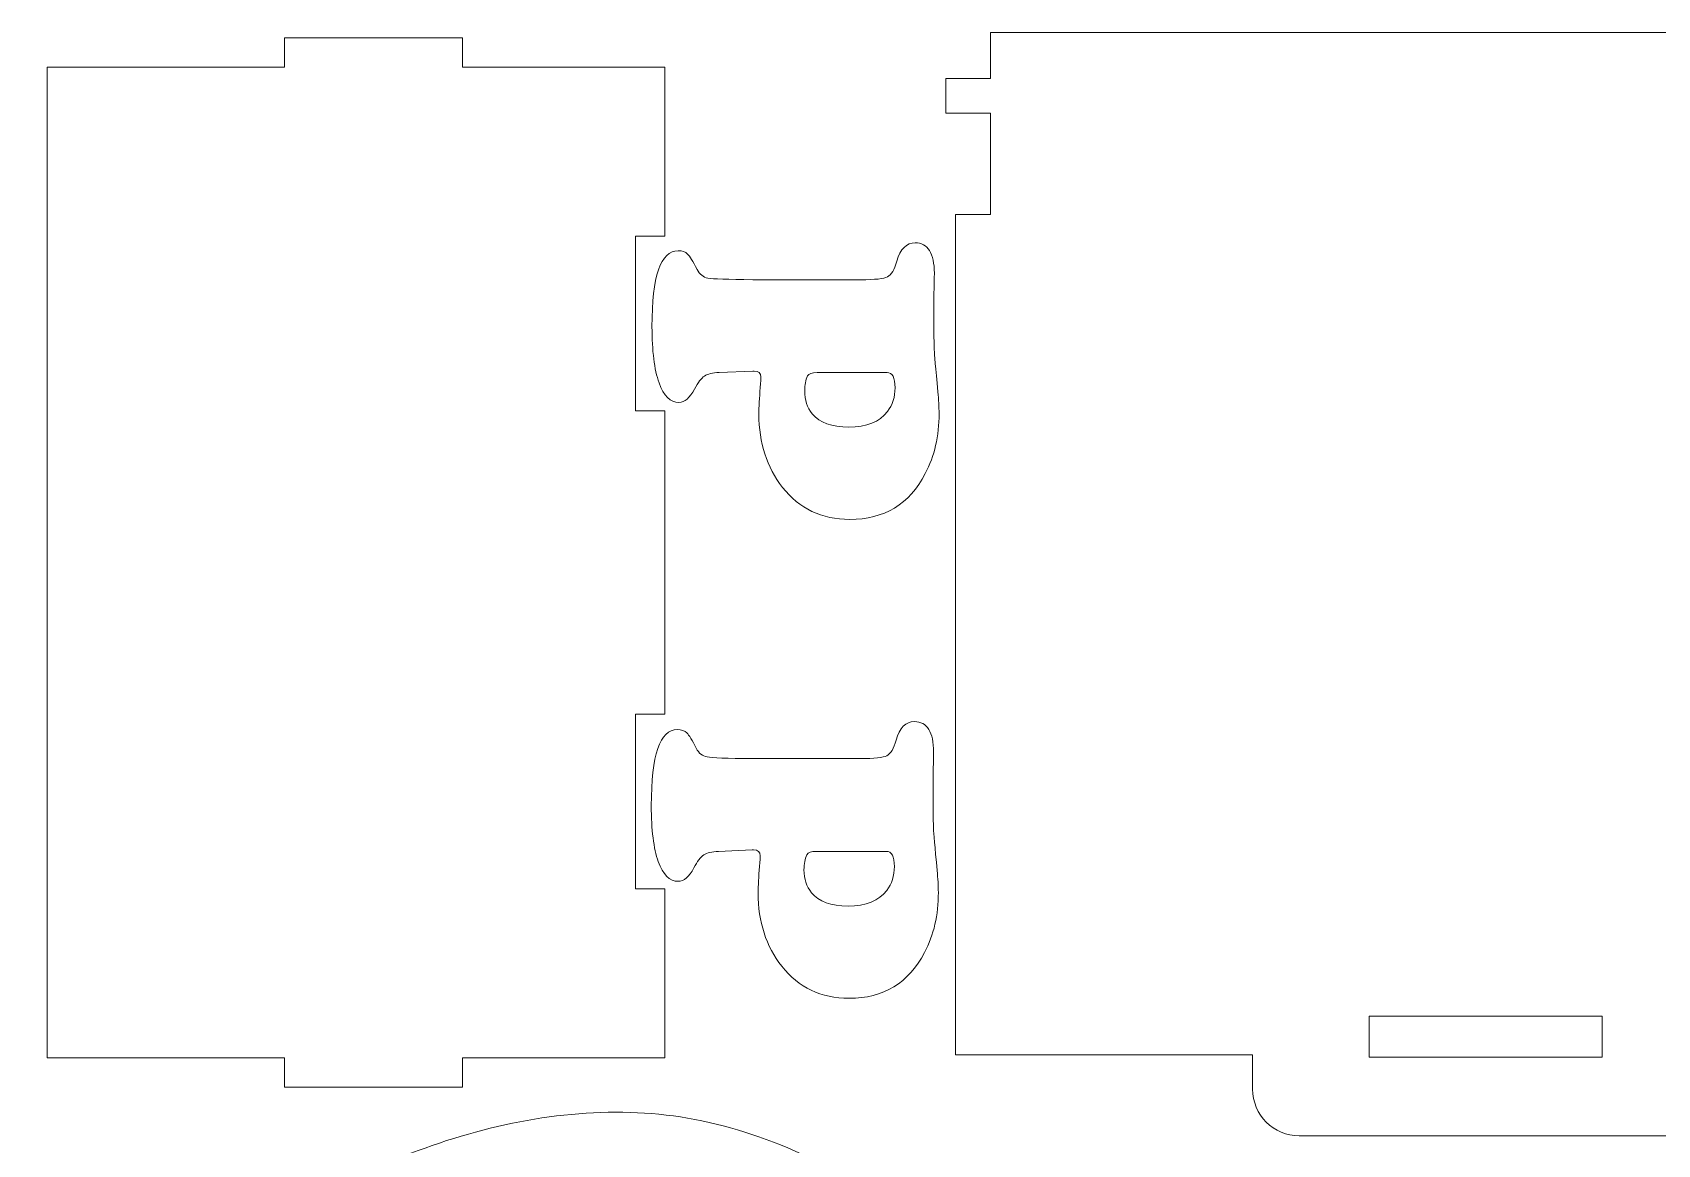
# Model space of a CAD drawing. Header units: centimetres. Extents: x -59 to 59, y -29 to 29.
# Drawn here: x -8.56 to 5.39, y 7.14 to 16.68 of the extents above; entities that cross this region are included whole.
import ezdxf

# ---------------------------------------------------------------- set-up
doc = ezdxf.new("R2010")
doc.units = ezdxf.units.CM
doc.header["$MEASUREMENT"] = 0
doc.layers.add('Camada 1', color=7, linetype='Continuous')

msp = doc.modelspace()

# ---------------------------------------------------------------- linework, layer by layer
at = {"layer": 'Camada 1', "color": 250, "lineweight": 9}
for points, knots in [([(-3.13053, 7.88226), (-3.13053, 7.88226), (-4.86553, 7.88226), (-4.86553, 7.88226), (-4.86553, 7.88226), (-4.86553, 7.88226), (-4.86553, 7.63226), (-4.86553, 7.63226), (-4.86553, 7.63226), (-4.86553, 7.63226), (-6.39553, 7.63226), (-6.39553, 7.63226), (-6.39553, 7.63226), (-6.39553, 7.63226), (-6.39553, 7.88226), (-6.39553, 7.88226), (-6.39553, 7.88226), (-6.39553, 7.88226), (-8.43053, 7.88226), (-8.43053, 7.88226), (-8.43053, 7.88226), (-8.43053, 7.88226), (-8.43053, 16.38226), (-8.43053, 16.38226), (-8.43053, 16.38226), (-8.43053, 16.38226), (-6.39553, 16.38226), (-6.39553, 16.38226), (-6.39553, 16.38226), (-6.39553, 16.38226), (-6.39553, 16.63226), (-6.39553, 16.63226), (-6.39553, 16.63226), (-6.39553, 16.63226), (-4.86553, 16.63226), (-4.86553, 16.63226), (-4.86553, 16.63226), (-4.86553, 16.63226), (-4.86553, 16.38226), (-4.86553, 16.38226), (-4.86553, 16.38226), (-4.86553, 16.38226), (-3.13053, 16.38226), (-3.13053, 16.38226), (-3.13053, 16.38226), (-3.13053, 16.38226), (-3.13053, 14.93226), (-3.13053, 14.93226), (-3.13053, 14.93226), (-3.13053, 14.93226), (-3.38053, 14.93226), (-3.38053, 14.93226), (-3.38053, 14.93226), (-3.38053, 14.93226), (-3.38053, 13.43226), (-3.38053, 13.43226), (-3.38053, 13.43226), (-3.38053, 13.43226), (-3.13053, 13.43226), (-3.13053, 13.43226), (-3.13053, 13.43226), (-3.13053, 13.43226), (-3.13053, 10.83227), (-3.13053, 10.83227), (-3.13053, 10.83227), (-3.13053, 10.83227), (-3.38053, 10.83227), (-3.38053, 10.83227), (-3.38053, 10.83227), (-3.38053, 10.83227), (-3.38053, 9.33227), (-3.38053, 9.33227), (-3.38053, 9.33227), (-3.38053, 9.33227), (-3.13053, 9.33227), (-3.13053, 9.33227), (-3.13053, 9.33227), (-3.13053, 9.33227), (-3.13053, 7.88226), (-3.13053, 7.88226)], [0, 0, 0, 0, 0.04761905, 0.04761905, 0.04761905, 0.04761905, 0.0952381, 0.0952381, 0.0952381, 0.0952381, 0.14285714, 0.14285714, 0.14285714, 0.14285714, 0.19047619, 0.19047619, 0.19047619, 0.19047619, 0.23809524, 0.23809524, 0.23809524, 0.23809524, 0.28571429, 0.28571429, 0.28571429, 0.28571429, 0.33333333, 0.33333333, 0.33333333, 0.33333333, 0.38095238, 0.38095238, 0.38095238, 0.38095238, 0.42857143, 0.42857143, 0.42857143, 0.42857143, 0.47619048, 0.47619048, 0.47619048, 0.47619048, 0.52380952, 0.52380952, 0.52380952, 0.52380952, 0.57142857, 0.57142857, 0.57142857, 0.57142857, 0.61904762, 0.61904762, 0.61904762, 0.61904762, 0.66666667, 0.66666667, 0.66666667, 0.66666667, 0.71428571, 0.71428571, 0.71428571, 0.71428571, 0.76190476, 0.76190476, 0.76190476, 0.76190476, 0.80952381, 0.80952381, 0.80952381, 0.80952381, 0.85714286, 0.85714286, 0.85714286, 0.85714286, 0.9047619, 0.9047619, 0.9047619, 0.9047619, 1, 1, 1, 1]), ([(2.31638, 7.2141), (2.31638, 7.2141), (5.51638, 7.2141), (5.51638, 7.2141), (5.51638, 7.2141), (5.73669, 7.2141), (5.91638, 7.39379), (5.91638, 7.6141), (5.91638, 7.6141), (5.91638, 7.6141), (5.91638, 7.909), (5.91638, 7.909), (5.91638, 7.909), (5.91638, 7.909), (8.46638, 7.909), (8.46638, 7.909), (8.46638, 7.909), (8.46638, 7.909), (8.46638, 15.11744), (8.46638, 15.11744), (8.46638, 15.11744), (8.46638, 15.11744), (8.16638, 15.11744), (8.16638, 15.11744), (8.16638, 15.11744), (8.16638, 15.11744), (8.16638, 15.98816), (8.16638, 15.98816), (8.16638, 15.98816), (8.16638, 15.98816), (8.54945, 15.98816), (8.54945, 15.98816), (8.54945, 15.98816), (8.54945, 15.98816), (8.54945, 16.28523), (8.54945, 16.28523), (8.54945, 16.28523), (8.54945, 16.28523), (8.16638, 16.28523), (8.16638, 16.28523), (8.16638, 16.28523), (8.16638, 16.28523), (8.16638, 16.6792), (8.16638, 16.6792), (8.16638, 16.6792), (8.16638, 16.6792), (-0.33362, 16.6792), (-0.33362, 16.6792), (-0.33362, 16.6792), (-0.33362, 16.6792), (-0.33362, 16.28523), (-0.33362, 16.28523), (-0.33362, 16.28523), (-0.33362, 16.28523), (-0.71669, 16.28523), (-0.71669, 16.28523), (-0.71669, 16.28523), (-0.71669, 16.28523), (-0.71669, 15.98816), (-0.71669, 15.98816), (-0.71669, 15.98816), (-0.71669, 15.98816), (-0.33362, 15.98816), (-0.33362, 15.98816), (-0.33362, 15.98816), (-0.33362, 15.98816), (-0.33362, 15.11744), (-0.33362, 15.11744), (-0.33362, 15.11744), (-0.33362, 15.11744), (-0.63362, 15.11744), (-0.63362, 15.11744), (-0.63362, 15.11744), (-0.63362, 15.11744), (-0.63362, 7.909), (-0.63362, 7.909), (-0.63362, 7.909), (-0.63362, 7.909), (1.91638, 7.909), (1.91638, 7.909), (1.91638, 7.909), (1.91638, 7.909), (1.91638, 7.6141), (1.91638, 7.6141), (1.91638, 7.6141), (1.91638, 7.39379), (2.09607, 7.2141), (2.31638, 7.2141)], [0, 0, 0, 0, 0.04347826, 0.04347826, 0.04347826, 0.04347826, 0.08695652, 0.08695652, 0.08695652, 0.08695652, 0.13043478, 0.13043478, 0.13043478, 0.13043478, 0.17391304, 0.17391304, 0.17391304, 0.17391304, 0.2173913, 0.2173913, 0.2173913, 0.2173913, 0.26086957, 0.26086957, 0.26086957, 0.26086957, 0.30434783, 0.30434783, 0.30434783, 0.30434783, 0.34782609, 0.34782609, 0.34782609, 0.34782609, 0.39130435, 0.39130435, 0.39130435, 0.39130435, 0.43478261, 0.43478261, 0.43478261, 0.43478261, 0.47826087, 0.47826087, 0.47826087, 0.47826087, 0.52173913, 0.52173913, 0.52173913, 0.52173913, 0.56521739, 0.56521739, 0.56521739, 0.56521739, 0.60869565, 0.60869565, 0.60869565, 0.60869565, 0.65217391, 0.65217391, 0.65217391, 0.65217391, 0.69565217, 0.69565217, 0.69565217, 0.69565217, 0.73913043, 0.73913043, 0.73913043, 0.73913043, 0.7826087, 0.7826087, 0.7826087, 0.7826087, 0.82608696, 0.82608696, 0.82608696, 0.82608696, 0.86956522, 0.86956522, 0.86956522, 0.86956522, 0.91304348, 0.91304348, 0.91304348, 0.91304348, 1, 1, 1, 1]), ([(-2.37328, 14.55846), (-2.37328, 14.55846), (-1.44548, 14.55846), (-1.44548, 14.55846), (-1.44548, 14.55846), (-1.32568, 14.55846), (-1.24922, 14.56628), (-1.2173, 14.58315), (-1.2173, 14.58315), (-1.18479, 14.5994), (-1.1583, 14.64395), (-1.13843, 14.71681), (-1.13843, 14.71681), (-1.10833, 14.82276), (-1.05534, 14.87575), (-0.98009, 14.87575), (-0.98009, 14.87575), (-0.9271, 14.87575), (-0.88617, 14.85347), (-0.85787, 14.80892), (-0.85787, 14.80892), (-0.83018, 14.76377), (-0.81573, 14.69934), (-0.81573, 14.61445), (-0.81573, 14.61445), (-0.81573, 14.58615), (-0.81753, 14.51632), (-0.82115, 14.40493), (-0.82115, 14.40493), (-0.82115, 14.40493), (-0.82115, 14.29896), (-0.82115, 14.29896), (-0.82115, 14.29896), (-0.81994, 14.10389), (-0.81873, 13.9895), (-0.81692, 13.95578), (-0.81692, 13.95578), (-0.81512, 13.92207), (-0.80489, 13.80286), (-0.78562, 13.59696), (-0.78562, 13.59696), (-0.77899, 13.52892), (-0.77538, 13.4663), (-0.77538, 13.40971), (-0.77538, 13.40971), (-0.77538, 13.21704), (-0.81452, 13.04545), (-0.89339, 12.89494), (-0.89339, 12.89494), (-1.03005, 12.63244), (-1.2462, 12.50178), (-1.54242, 12.50178), (-1.54242, 12.50178), (-1.78265, 12.50178), (-1.9747, 12.5933), (-2.1192, 12.77694), (-2.1192, 12.77694), (-2.25466, 12.94972), (-2.32211, 13.15864), (-2.32211, 13.40489), (-2.32211, 13.40489), (-2.32211, 13.46691), (-2.31788, 13.54337), (-2.31006, 13.63368), (-2.31006, 13.63368), (-2.30645, 13.68185), (-2.30464, 13.71194), (-2.30464, 13.72399), (-2.30464, 13.72399), (-2.30464, 13.75771), (-2.32391, 13.77516), (-2.36304, 13.77516), (-2.36304, 13.77516), (-2.36304, 13.77516), (-2.37328, 13.77516), (-2.37328, 13.77516), (-2.37328, 13.77516), (-2.37328, 13.77516), (-2.66287, 13.76252), (-2.66287, 13.76252), (-2.66287, 13.76252), (-2.71886, 13.76011), (-2.76102, 13.74987), (-2.78871, 13.73181), (-2.78871, 13.73181), (-2.8164, 13.71375), (-2.8447, 13.67643), (-2.8742, 13.61983), (-2.8742, 13.61983), (-2.91514, 13.54337), (-2.9603, 13.50544), (-3.00847, 13.50544), (-3.00847, 13.50544), (-3.08252, 13.50544), (-3.13971, 13.56143), (-3.17944, 13.67462), (-3.17944, 13.67462), (-3.21918, 13.78721), (-3.23966, 13.94736), (-3.23966, 14.15446), (-3.23966, 14.15446), (-3.23966, 14.58916), (-3.16499, 14.80712), (-3.01508, 14.80712), (-3.01508, 14.80712), (-2.98016, 14.80712), (-2.95307, 14.79747), (-2.93441, 14.77882), (-2.93441, 14.77882), (-2.91574, 14.75954), (-2.88864, 14.7156), (-2.85313, 14.64636), (-2.85313, 14.64636), (-2.83085, 14.60421), (-2.79954, 14.57953), (-2.75981, 14.57231), (-2.75981, 14.57231), (-2.71947, 14.56509), (-2.59062, 14.56026), (-2.37328, 14.55846)], [0, 0, 0, 0, 0.03225806, 0.03225806, 0.03225806, 0.03225806, 0.06451613, 0.06451613, 0.06451613, 0.06451613, 0.09677419, 0.09677419, 0.09677419, 0.09677419, 0.12903226, 0.12903226, 0.12903226, 0.12903226, 0.16129032, 0.16129032, 0.16129032, 0.16129032, 0.19354839, 0.19354839, 0.19354839, 0.19354839, 0.22580645, 0.22580645, 0.22580645, 0.22580645, 0.25806452, 0.25806452, 0.25806452, 0.25806452, 0.29032258, 0.29032258, 0.29032258, 0.29032258, 0.32258065, 0.32258065, 0.32258065, 0.32258065, 0.35483871, 0.35483871, 0.35483871, 0.35483871, 0.38709677, 0.38709677, 0.38709677, 0.38709677, 0.41935484, 0.41935484, 0.41935484, 0.41935484, 0.4516129, 0.4516129, 0.4516129, 0.4516129, 0.48387097, 0.48387097, 0.48387097, 0.48387097, 0.51612903, 0.51612903, 0.51612903, 0.51612903, 0.5483871, 0.5483871, 0.5483871, 0.5483871, 0.58064516, 0.58064516, 0.58064516, 0.58064516, 0.61290323, 0.61290323, 0.61290323, 0.61290323, 0.64516129, 0.64516129, 0.64516129, 0.64516129, 0.67741935, 0.67741935, 0.67741935, 0.67741935, 0.70967742, 0.70967742, 0.70967742, 0.70967742, 0.74193548, 0.74193548, 0.74193548, 0.74193548, 0.77419355, 0.77419355, 0.77419355, 0.77419355, 0.80645161, 0.80645161, 0.80645161, 0.80645161, 0.83870968, 0.83870968, 0.83870968, 0.83870968, 0.87096774, 0.87096774, 0.87096774, 0.87096774, 0.90322581, 0.90322581, 0.90322581, 0.90322581, 0.93548387, 0.93548387, 0.93548387, 0.93548387, 1, 1, 1, 1]), ([(-1.22151, 13.76252), (-1.22151, 13.76252), (-1.82117, 13.76252), (-1.82117, 13.76252), (-1.82117, 13.76252), (-1.86694, 13.76252), (-1.89463, 13.75289), (-1.90426, 13.73242), (-1.90426, 13.73242), (-1.92052, 13.6987), (-1.92895, 13.65595), (-1.92895, 13.60418), (-1.92895, 13.60418), (-1.92895, 13.52651), (-1.90728, 13.46088), (-1.86333, 13.4079), (-1.86333, 13.4079), (-1.80131, 13.33144), (-1.69655, 13.29351), (-1.54965, 13.29351), (-1.54965, 13.29351), (-1.39672, 13.29351), (-1.28594, 13.33806), (-1.2179, 13.42777), (-1.2179, 13.42777), (-1.17455, 13.48376), (-1.15288, 13.5524), (-1.15288, 13.63187), (-1.15288, 13.63187), (-1.15288, 13.71917), (-1.17576, 13.76252), (-1.22151, 13.76252)], [0, 0, 0, 0, 0.11111111, 0.11111111, 0.11111111, 0.11111111, 0.22222222, 0.22222222, 0.22222222, 0.22222222, 0.33333333, 0.33333333, 0.33333333, 0.33333333, 0.44444444, 0.44444444, 0.44444444, 0.44444444, 0.55555556, 0.55555556, 0.55555556, 0.55555556, 0.66666667, 0.66666667, 0.66666667, 0.66666667, 0.77777778, 0.77777778, 0.77777778, 0.77777778, 1, 1, 1, 1]), ([(-2.37945, 10.45018), (-2.37945, 10.45018), (-1.45165, 10.45018), (-1.45165, 10.45018), (-1.45165, 10.45018), (-1.33185, 10.45018), (-1.25539, 10.458), (-1.22347, 10.47487), (-1.22347, 10.47487), (-1.19096, 10.49112), (-1.16447, 10.53567), (-1.1446, 10.60853), (-1.1446, 10.60853), (-1.1145, 10.71448), (-1.06151, 10.76747), (-0.98626, 10.76747), (-0.98626, 10.76747), (-0.93327, 10.76747), (-0.89234, 10.74519), (-0.86404, 10.70064), (-0.86404, 10.70064), (-0.83635, 10.65549), (-0.8219, 10.59106), (-0.8219, 10.50617), (-0.8219, 10.50617), (-0.8219, 10.47787), (-0.8237, 10.40804), (-0.82732, 10.29665), (-0.82732, 10.29665), (-0.82732, 10.29665), (-0.82732, 10.19068), (-0.82732, 10.19068), (-0.82732, 10.19068), (-0.82611, 9.99561), (-0.8249, 9.88122), (-0.82309, 9.8475), (-0.82309, 9.8475), (-0.82129, 9.81379), (-0.81106, 9.69458), (-0.79179, 9.48868), (-0.79179, 9.48868), (-0.78516, 9.42064), (-0.78155, 9.35802), (-0.78155, 9.30143), (-0.78155, 9.30143), (-0.78155, 9.10876), (-0.82069, 8.93717), (-0.89956, 8.78666), (-0.89956, 8.78666), (-1.03622, 8.52416), (-1.25237, 8.3935), (-1.54859, 8.3935), (-1.54859, 8.3935), (-1.78882, 8.3935), (-1.98087, 8.48502), (-2.12537, 8.66866), (-2.12537, 8.66866), (-2.26083, 8.84144), (-2.32828, 9.05036), (-2.32828, 9.29661), (-2.32828, 9.29661), (-2.32828, 9.35863), (-2.32405, 9.43509), (-2.31623, 9.5254), (-2.31623, 9.5254), (-2.31262, 9.57357), (-2.31081, 9.60366), (-2.31081, 9.61571), (-2.31081, 9.61571), (-2.31081, 9.64943), (-2.33008, 9.66688), (-2.36921, 9.66688), (-2.36921, 9.66688), (-2.36921, 9.66688), (-2.37945, 9.66688), (-2.37945, 9.66688), (-2.37945, 9.66688), (-2.37945, 9.66688), (-2.66904, 9.65424), (-2.66904, 9.65424), (-2.66904, 9.65424), (-2.72503, 9.65183), (-2.76719, 9.64159), (-2.79488, 9.62353), (-2.79488, 9.62353), (-2.82257, 9.60547), (-2.85087, 9.56815), (-2.88037, 9.51155), (-2.88037, 9.51155), (-2.92131, 9.43509), (-2.96647, 9.39716), (-3.01464, 9.39716), (-3.01464, 9.39716), (-3.08869, 9.39716), (-3.14588, 9.45315), (-3.18561, 9.56634), (-3.18561, 9.56634), (-3.22535, 9.67893), (-3.24583, 9.83908), (-3.24583, 10.04618), (-3.24583, 10.04618), (-3.24583, 10.48088), (-3.17116, 10.69884), (-3.02125, 10.69884), (-3.02125, 10.69884), (-2.98633, 10.69884), (-2.95924, 10.68919), (-2.94058, 10.67054), (-2.94058, 10.67054), (-2.92191, 10.65126), (-2.89481, 10.60732), (-2.8593, 10.53808), (-2.8593, 10.53808), (-2.83702, 10.49593), (-2.80571, 10.47125), (-2.76598, 10.46403), (-2.76598, 10.46403), (-2.72564, 10.45681), (-2.59679, 10.45198), (-2.37945, 10.45018)], [0, 0, 0, 0, 0.03225806, 0.03225806, 0.03225806, 0.03225806, 0.06451613, 0.06451613, 0.06451613, 0.06451613, 0.09677419, 0.09677419, 0.09677419, 0.09677419, 0.12903226, 0.12903226, 0.12903226, 0.12903226, 0.16129032, 0.16129032, 0.16129032, 0.16129032, 0.19354839, 0.19354839, 0.19354839, 0.19354839, 0.22580645, 0.22580645, 0.22580645, 0.22580645, 0.25806452, 0.25806452, 0.25806452, 0.25806452, 0.29032258, 0.29032258, 0.29032258, 0.29032258, 0.32258065, 0.32258065, 0.32258065, 0.32258065, 0.35483871, 0.35483871, 0.35483871, 0.35483871, 0.38709677, 0.38709677, 0.38709677, 0.38709677, 0.41935484, 0.41935484, 0.41935484, 0.41935484, 0.4516129, 0.4516129, 0.4516129, 0.4516129, 0.48387097, 0.48387097, 0.48387097, 0.48387097, 0.51612903, 0.51612903, 0.51612903, 0.51612903, 0.5483871, 0.5483871, 0.5483871, 0.5483871, 0.58064516, 0.58064516, 0.58064516, 0.58064516, 0.61290323, 0.61290323, 0.61290323, 0.61290323, 0.64516129, 0.64516129, 0.64516129, 0.64516129, 0.67741935, 0.67741935, 0.67741935, 0.67741935, 0.70967742, 0.70967742, 0.70967742, 0.70967742, 0.74193548, 0.74193548, 0.74193548, 0.74193548, 0.77419355, 0.77419355, 0.77419355, 0.77419355, 0.80645161, 0.80645161, 0.80645161, 0.80645161, 0.83870968, 0.83870968, 0.83870968, 0.83870968, 0.87096774, 0.87096774, 0.87096774, 0.87096774, 0.90322581, 0.90322581, 0.90322581, 0.90322581, 0.93548387, 0.93548387, 0.93548387, 0.93548387, 1, 1, 1, 1]), ([(-1.22768, 9.65424), (-1.22768, 9.65424), (-1.82734, 9.65424), (-1.82734, 9.65424), (-1.82734, 9.65424), (-1.87311, 9.65424), (-1.9008, 9.64461), (-1.91043, 9.62414), (-1.91043, 9.62414), (-1.92669, 9.59042), (-1.93512, 9.54767), (-1.93512, 9.4959), (-1.93512, 9.4959), (-1.93512, 9.41823), (-1.91345, 9.3526), (-1.8695, 9.29962), (-1.8695, 9.29962), (-1.80748, 9.22316), (-1.70272, 9.18523), (-1.55582, 9.18523), (-1.55582, 9.18523), (-1.40289, 9.18523), (-1.29211, 9.22978), (-1.22407, 9.31949), (-1.22407, 9.31949), (-1.18072, 9.37548), (-1.15905, 9.44412), (-1.15905, 9.52359), (-1.15905, 9.52359), (-1.15905, 9.61089), (-1.18193, 9.65424), (-1.22768, 9.65424)], [0, 0, 0, 0, 0.11111111, 0.11111111, 0.11111111, 0.11111111, 0.22222222, 0.22222222, 0.22222222, 0.22222222, 0.33333333, 0.33333333, 0.33333333, 0.33333333, 0.44444444, 0.44444444, 0.44444444, 0.44444444, 0.55555556, 0.55555556, 0.55555556, 0.55555556, 0.66666667, 0.66666667, 0.66666667, 0.66666667, 0.77777778, 0.77777778, 0.77777778, 0.77777778, 1, 1, 1, 1]), ([(2.91638, 7.8891), (2.91638, 7.8891), (4.91638, 7.8891), (4.91638, 7.8891), (4.91638, 7.8891), (4.91638, 7.8891), (4.91638, 8.2391), (4.91638, 8.2391), (4.91638, 8.2391), (4.91638, 8.2391), (2.91638, 8.2391), (2.91638, 8.2391), (2.91638, 8.2391), (2.91638, 8.2391), (2.91638, 7.8891), (2.91638, 7.8891)], [0, 0, 0, 0, 0.2, 0.2, 0.2, 0.2, 0.4, 0.4, 0.4, 0.4, 0.6, 0.6, 0.6, 0.6, 1, 1, 1, 1]), ([(-15.45634, 5.15366), (-16.41245, 4.68191), (-17.53073, 4.38548), (-18.64902, 4.08902), (-18.64902, 4.08902), (-18.64902, 4.08902), (-19.64901, 3.89912), (-19.64901, 3.89912), (-19.64901, 3.89912), (-19.64901, 3.89912), (-19.64901, -14.90258), (-19.64901, -14.90258), (-19.64901, -14.90258), (-19.64901, -14.90258), (5.351, -14.90258), (5.351, -14.90258), (5.351, -14.90258), (5.351, -14.90258), (5.351, 3.89912), (5.351, 3.89912), (5.351, 3.89912), (5.351, 3.89912), (4.35101, 4.08902), (4.35101, 4.08902), (4.35101, 4.08902), (3.23272, 4.38548), (2.11444, 4.68191), (1.15833, 5.15366), (1.15833, 5.15366), (0.20222, 5.62542), (-0.59171, 6.27248), (-1.30252, 6.70759), (-1.30252, 6.70759), (-2.01334, 7.1427), (-2.64106, 7.36586), (-3.3033, 7.40861), (-3.3033, 7.40861), (-3.96551, 7.45135), (-4.66224, 7.3137), (-5.30895, 7.0637), (-5.30895, 7.0637), (-5.95565, 6.8137), (-6.55233, 6.45135), (-7.149, 6.08902), (-7.149, 6.08902), (-7.74567, 6.45135), (-8.34236, 6.8137), (-8.98906, 7.0637), (-8.98906, 7.0637), (-9.63577, 7.3137), (-10.3325, 7.45135), (-10.99471, 7.40861), (-10.99471, 7.40861), (-11.65696, 7.36586), (-12.28467, 7.1427), (-12.99549, 6.70759), (-12.99549, 6.70759), (-13.7063, 6.27248), (-14.50024, 5.62542), (-15.45634, 5.15366)], [0, 0, 0, 0, 0.0625, 0.0625, 0.0625, 0.0625, 0.125, 0.125, 0.125, 0.125, 0.1875, 0.1875, 0.1875, 0.1875, 0.25, 0.25, 0.25, 0.25, 0.3125, 0.3125, 0.3125, 0.3125, 0.375, 0.375, 0.375, 0.375, 0.4375, 0.4375, 0.4375, 0.4375, 0.5, 0.5, 0.5, 0.5, 0.5625, 0.5625, 0.5625, 0.5625, 0.625, 0.625, 0.625, 0.625, 0.6875, 0.6875, 0.6875, 0.6875, 0.75, 0.75, 0.75, 0.75, 0.8125, 0.8125, 0.8125, 0.8125, 0.875, 0.875, 0.875, 0.875, 1, 1, 1, 1])]:
    msp.add_open_spline(points, degree=3, knots=knots, dxfattribs=at)

doc.saveas('drawing.dxf')
